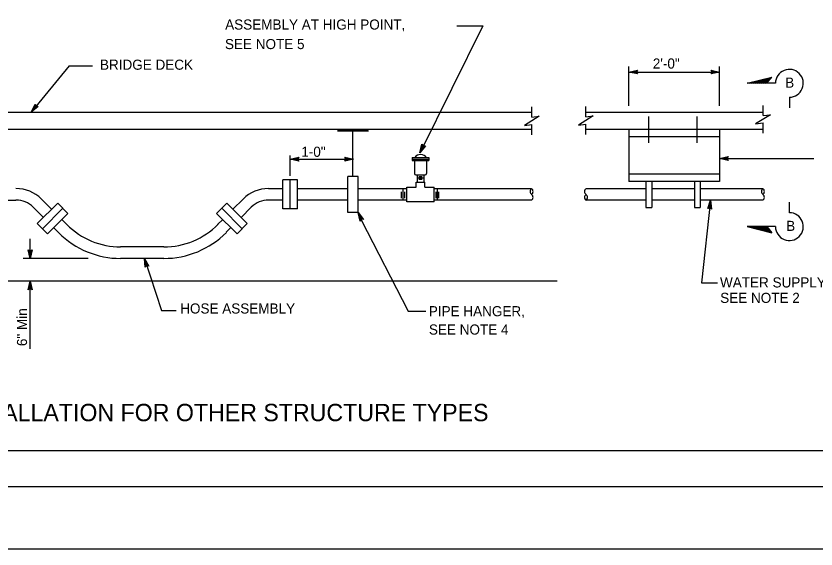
# Model space of a CAD drawing. Extents: x -894 to 866, y -472 to 714.
# Drawn here: x -524 to 30, y -472 to -103 of the extents above; entities that cross this region are included whole.
import ezdxf

# ---------------------------------------------------------------- set-up
doc = ezdxf.new("R2010")
doc.units = 0
for name, color, linetype in [('22 Misc Cnst Det', 7, 'Continuous'), ('56 Stage 3 Anno', 7, 'Continuous'), ('57 Undefined', 7, 'Continuous'), ('60 Nongeo Data', 7, 'Continuous'), ('border_PLOTTING-ELEMENTS', 7, 'Continuous'), ('border_rw_22x34_Cut_Lines', 7, 'Continuous'), ('border_SHEET', 7, 'Continuous')]:
    doc.layers.add(name, color=color, linetype=linetype)

msp = doc.modelspace()

# ---------------------------------------------------------------- linework, layer by layer
at = {"layer": '22 Misc Cnst Det'}
for p, q in [((-17.41, -150.06), (-0.35, -145.72)), ((-16.01, -150.06), (-0.72, -146.17)), ((-14.6, -150.06), (-1.08, -146.62)), ((-13.2, -150.06), (-1.45, -147.07)), ((-11.8, -150.06), (-1.81, -147.52)), ((-10.4, -150.06), (-2.18, -147.97)), ((-8.99, -150.06), (-2.54, -148.42)), ((-7.59, -150.06), (-2.91, -148.87)), ((-6.19, -150.06), (-3.27, -149.32)), ((-3.88, -150.06), (-0.35, -145.72)), ((2.13, -150.06), (-17.41, -150.06)), ((-4.78, -150.06), (-3.64, -149.77)), ((11.77, -159.71), (11.77, -167.04)), ((11.77, -239.62), (11.77, -232.29)), ((-17.41, -249.27), (-0.35, -253.61)), ((2.13, -249.27), (-17.41, -249.27)), ((-16, -249.27), (-0.72, -253.16)), ((-14.6, -249.27), (-1.08, -252.71)), ((-13.2, -249.27), (-1.45, -252.26)), ((-11.8, -249.27), (-1.81, -251.81)), ((-10.4, -249.27), (-2.18, -251.36)), ((-8.99, -249.27), (-2.54, -250.91)), ((-7.59, -249.27), (-2.91, -250.46)), ((-6.19, -249.27), (-3.27, -250.01)), ((-4.78, -249.27), (-3.64, -249.56)), ((-3.88, -249.27), (-0.35, -253.61))]:
    msp.add_line(p, q, dxfattribs=at)
for centre, start, end in [((11.77, -150.06), 269.9995, 180), ((11.77, -249.26), 180, 90.0005)]:
    msp.add_arc(centre, 9.64, start, end, dxfattribs=at)
at = {"layer": '56 Stage 3 Anno'}
for p, q in [((-200.68, -110.37), (-243.73, -197.06)), ((-218.59, -110.37), (-200.68, -110.37)), ((-487.4, -137.97), (-513.57, -170.01)), ((-487.4, -137.97), (-471.12, -137.97)), ((-99.56, -165.56), (-99.56, -138.54)), ((-36.56, -165.56), (-36.56, -138.54)), ((-99.56, -142.25), (-93.56, -140.92)), ((-99.56, -142.25), (-36.56, -142.25)), ((-93.56, -143.59), (-99.56, -142.25)), ((-99.56, -142.25), (-99.56, -142.25)), ((-93.78, -143.24), (-98.18, -142.25)), ((-98.17, -142.25), (-93.8, -141.28)), ((-96.8, -142.25), (-93.98, -141.63)), ((-94.01, -142.88), (-96.8, -142.25)), ((-95.42, -142.25), (-94.21, -141.99)), ((-94.19, -142.53), (-95.42, -142.25)), ((-93.56, -140.92), (-94.36, -142.25)), ((-94.36, -142.25), (-93.56, -143.59)), ((-93.56, -140.92), (-93.56, -140.92)), ((-93.56, -143.59), (-93.56, -143.59)), ((-41.76, -142.25), (-42.56, -140.91)), ((-42.56, -140.91), (-42.56, -140.91)), ((-42.56, -140.91), (-36.56, -142.25)), ((-36.56, -142.25), (-42.56, -143.58)), ((-42.56, -143.58), (-41.76, -142.25)), ((-42.56, -143.58), (-42.56, -143.58)), ((-42.35, -141.27), (-37.94, -142.25)), ((-37.95, -142.25), (-42.33, -143.22)), ((-39.33, -142.25), (-42.15, -142.88)), ((-42.11, -141.63), (-39.33, -142.25)), ((-41.94, -141.97), (-40.71, -142.25)), ((-40.71, -142.25), (-41.92, -142.52)), ((-36.56, -142.25), (-36.56, -142.25)), ((-513.57, -170.01), (-510.8, -164.52)), ((-508.73, -166.21), (-513.57, -170.01)), ((-512.69, -168.93), (-510.67, -164.93)), ((-509.15, -166.16), (-512.69, -168.94)), ((-511.82, -167.87), (-510.52, -165.29)), ((-509.57, -166.11), (-511.82, -167.87)), ((-510.94, -166.8), (-510.39, -165.7)), ((-509.95, -166.03), (-510.94, -166.8)), ((-510.8, -164.52), (-510.8, -164.52)), ((-510.8, -164.52), (-510.28, -165.98)), ((-510.28, -165.98), (-508.73, -166.21)), ((-508.73, -166.21), (-508.73, -166.21)), ((-513.57, -170.01), (-513.57, -170.01)), ((-244.33, -198.09), (-242.86, -192.12)), ((-240.47, -193.3), (-244.33, -198.09)), ((-243.72, -196.84), (-242.65, -192.49)), ((-240.89, -193.34), (-243.72, -196.85)), ((-243.1, -195.61), (-242.41, -192.8)), ((-241.31, -193.39), (-243.1, -195.61)), ((-242.86, -192.12), (-242.86, -192.12)), ((-242.86, -192.12), (-242.03, -193.42)), ((-242.49, -194.37), (-242.2, -193.17)), ((-241.7, -193.39), (-242.49, -194.37)), ((-242.03, -193.42), (-240.47, -193.3)), ((-240.47, -193.3), (-240.47, -193.3)), ((-244.33, -198.09), (-244.33, -198.09)), ((-334.18, -214.16), (-334.18, -200.15)), ((-334.18, -202.6), (-328.18, -201.27)), ((-334.18, -202.6), (-290.21, -202.6)), ((-328.18, -203.94), (-334.18, -202.6)), ((-334.18, -202.6), (-334.18, -202.6)), ((-328.39, -203.58), (-332.8, -202.6)), ((-332.79, -202.6), (-328.41, -201.63)), ((-331.42, -202.6), (-328.59, -201.98)), ((-328.63, -203.23), (-331.42, -202.6)), ((-330.03, -202.6), (-328.83, -202.34)), ((-328.8, -202.88), (-330.03, -202.6)), ((-328.18, -201.27), (-328.98, -202.6)), ((-328.98, -202.6), (-328.18, -203.94)), ((-328.18, -201.27), (-328.18, -201.27)), ((-328.18, -203.94), (-328.18, -203.94)), ((-295.41, -202.6), (-296.21, -201.26)), ((-296.21, -201.26), (-296.21, -201.26)), ((-296.21, -201.26), (-290.21, -202.6)), ((-290.21, -202.6), (-296.21, -203.93)), ((-296.21, -203.93), (-295.41, -202.6)), ((-296.21, -203.93), (-296.21, -203.93)), ((-295.99, -201.62), (-291.59, -202.6)), ((-291.6, -202.6), (-295.98, -203.57)), ((-292.97, -202.6), (-295.8, -203.22)), ((-295.76, -201.98), (-292.97, -202.6)), ((-295.58, -202.32), (-294.36, -202.6)), ((-294.36, -202.6), (-295.56, -202.87)), ((-290.21, -202.6), (-290.21, -202.6)), ((-36.66, -202.12), (-30.66, -200.79)), ((-30.66, -203.46), (-36.66, -202.12)), ((-36.66, -202.12), (-36.66, -202.12)), ((-36.56, -202.12), (28.76, -202.12)), ((-30.88, -203.11), (-35.28, -202.13)), ((-35.27, -202.12), (-30.9, -201.15)), ((-33.9, -202.13), (-31.08, -201.5)), ((-31.11, -202.75), (-33.9, -202.13)), ((-32.52, -202.13), (-31.31, -201.86)), ((-31.29, -202.4), (-32.52, -202.13)), ((-30.66, -200.79), (-31.46, -202.12)), ((-31.46, -202.12), (-30.66, -203.46)), ((-30.66, -200.79), (-30.66, -200.79)), ((-30.66, -203.46), (-30.66, -203.46)), ((-42.81, -231.01), (-49.16, -288.21)), ((-44.79, -236.83), (-42.81, -231.01)), ((-44.41, -236.65), (-42.96, -232.38)), ((-42.95, -232.39), (-42.46, -236.85)), ((-42.81, -231.01), (-42.81, -231.01)), ((-42.81, -231.01), (-42.13, -237.12)), ((-43.37, -236.18), (-44.79, -236.83)), ((-44.79, -236.83), (-44.79, -236.83)), ((-44.03, -236.46), (-43.11, -233.76)), ((-43.66, -236.32), (-43.26, -235.13)), ((-42.13, -237.12), (-43.37, -236.18)), ((-43.26, -235.13), (-43.12, -236.36)), ((-43.11, -233.76), (-42.79, -236.63)), ((-42.13, -237.12), (-42.13, -237.12)), ((-285.64, -245.47), (-287.18, -239.51)), ((-287.18, -239.51), (-287.18, -239.51)), ((-287.18, -239.51), (-283.27, -244.25)), ((-285.43, -245.11), (-286.55, -240.74)), ((-286.54, -240.75), (-283.69, -244.21)), ((-285.21, -244.74), (-285.92, -241.97)), ((-285.92, -241.97), (-284.08, -244.21)), ((-284.98, -244.42), (-285.3, -243.2)), ((-285.3, -243.2), (-284.51, -244.16)), ((-284.82, -244.14), (-285.64, -245.47)), ((-285.64, -245.47), (-285.64, -245.47)), ((-284.98, -244.67), (-252.39, -307.7)), ((-283.27, -244.25), (-284.82, -244.14)), ((-283.27, -244.25), (-283.27, -244.25)), ((-514.31, -271.3), (-514.31, -257.63)), ((-514.31, -271.3), (-515.64, -265.3)), ((-515.64, -265.3), (-515.64, -265.3)), ((-515.64, -265.3), (-514.31, -266.1)), ((-514.31, -269.91), (-515.28, -265.53)), ((-514.31, -268.54), (-514.93, -265.71)), ((-514.31, -267.15), (-514.57, -265.94)), ((-514.31, -266.1), (-512.97, -265.3)), ((-512.97, -265.3), (-514.31, -271.3)), ((-513.33, -265.51), (-514.31, -269.92)), ((-513.68, -265.75), (-514.31, -268.54)), ((-514.03, -265.92), (-514.31, -267.15)), ((-512.97, -265.3), (-512.97, -265.3)), ((-474.06, -271.3), (-519.29, -271.3)), ((-514.31, -271.3), (-514.31, -271.3)), ((-435.14, -271.3), (-423.46, -307.38)), ((-434.61, -277.42), (-435.14, -271.3)), ((-435.14, -271.3), (-435.14, -271.3)), ((-435.14, -271.3), (-432.06, -276.61)), ((-434.33, -277.11), (-434.73, -272.61)), ((-434.72, -272.62), (-432.47, -276.5)), ((-433.57, -276.25), (-434.61, -277.42)), ((-434.06, -276.78), (-434.31, -273.93)), ((-434.31, -273.93), (-432.86, -276.44)), ((-433.78, -276.5), (-433.89, -275.25)), ((-433.89, -275.25), (-433.27, -276.32)), ((-432.06, -276.61), (-433.57, -276.25)), ((-432.06, -276.61), (-432.06, -276.61)), ((-434.61, -277.42), (-434.61, -277.42)), ((-515.65, -293.01), (-514.31, -287.01)), ((-514.31, -333.86), (-514.31, -287.01)), ((-514.31, -287.01), (-514.31, -287.01)), ((-514.31, -287.01), (-512.98, -293.01)), ((-49.16, -288.21), (-38.15, -288.21)), ((-514.31, -292.21), (-515.65, -293.01)), ((-515.65, -293.01), (-515.65, -293.01)), ((-515.29, -292.79), (-514.31, -288.39)), ((-514.93, -292.56), (-514.31, -289.77)), ((-514.59, -292.39), (-514.31, -291.16)), ((-514.31, -288.4), (-513.34, -292.78)), ((-514.31, -289.77), (-513.69, -292.6)), ((-514.31, -291.16), (-514.04, -292.36)), ((-512.98, -293.01), (-514.31, -292.21)), ((-512.98, -293.01), (-512.98, -293.01)), ((-423.46, -307.38), (-413.29, -307.38)), ((-252.39, -307.7), (-240.16, -307.7))]:
    msp.add_line(p, q, dxfattribs=at)
at = {"layer": '60 Nongeo Data'}
for p, q in [((-129.35, -173.26), (-129.35, -166.22)), ((-6.52, -172.42), (-6.52, -165.38)), ((-596.15, -170.01), (-166.86, -170.01)), ((-166.68, -173.5), (-166.68, -166.46)), ((-129.35, -170.01), (-6.56, -170.01)), ((-85.55, -191.3), (-85.55, -172.96)), ((-52.04, -191.33), (-52.05, -173.1)), ((-166.86, -182.01), (-596.15, -182.01)), ((-301.4, -182.6), (-280.09, -182.6)), ((-290.68, -214.51), (-290.68, -182.6)), ((-166.68, -185.66), (-166.68, -178.62)), ((-129.35, -185.42), (-129.35, -178.38)), ((-55.71, -182.01), (-129.35, -182.01)), ((-99.56, -182.01), (-99.56, -218.01)), ((-6.56, -182.01), (-55.71, -182.01)), ((-36.56, -182.01), (-36.56, -218.01)), ((-6.52, -184.58), (-6.52, -177.54)), ((-301.32, -183.04), (-280.01, -183.04)), ((-36.56, -187.01), (-99.56, -187.01)), ((-249.59, -201.51), (-238.05, -201.51)), ((-249.59, -201.51), (-249.59, -203.51)), ((-249.59, -202.51), (-238.05, -202.51)), ((-249.59, -203.51), (-238.05, -203.51)), ((-248.04, -203.51), (-248.04, -212.51)), ((-239.68, -203.51), (-239.68, -212.51)), ((-238.05, -201.51), (-238.05, -203.51)), ((-294.18, -239.51), (-294.18, -214.51)), ((-287.18, -214.51), (-294.18, -214.51)), ((-287.18, -239.51), (-287.18, -214.51)), ((-247.07, -213.51), (-240.7, -213.51)), ((-246.19, -215.51), (-241.44, -215.51)), ((-246.15, -213.51), (-246.15, -218.51)), ((-245.02, -214.51), (-242.61, -214.51)), ((-241.45, -213.51), (-241.45, -218.51)), ((-36.56, -213.01), (-99.56, -213.01)), ((-339.18, -236.91), (-339.18, -216.91)), ((-329.18, -216.91), (-339.18, -216.91)), ((-334.18, -236.91), (-334.18, -216.91)), ((-329.18, -236.91), (-329.18, -216.91)), ((-246.85, -218.51), (-240.85, -218.51)), ((-246.85, -222.01), (-246.85, -218.51)), ((-245.02, -216.51), (-242.61, -216.51)), ((-240.85, -222.01), (-240.85, -218.51)), ((-36.56, -218.01), (-99.56, -218.01)), ((-87.61, -218.01), (-87.61, -235.95)), ((-83.61, -218.01), (-83.62, -235.95)), ((-54.11, -218.01), (-54.11, -235.96)), ((-50.11, -218.01), (-50.11, -235.96)), ((-339.18, -223.01), (-349.18, -223.01)), ((-294.18, -223.01), (-329.18, -223.01)), ((-253.35, -223.01), (-287.18, -223.01)), ((-257.13, -229.48), (-257.13, -225.14)), ((-255.95, -231.01), (-255.95, -223.01)), ((-254.72, -229.48), (-254.72, -225.14)), ((-253.35, -232.01), (-253.35, -222.01)), ((-253.35, -222.01), (-246.85, -222.01)), ((-240.85, -222.01), (-234.35, -222.01)), ((-234.35, -232.01), (-234.35, -222.01)), ((-166.86, -223.01), (-234.35, -223.01)), ((-233.08, -229.48), (-233.08, -225.14)), ((-232.09, -231.01), (-232.09, -223.01)), ((-231.1, -229.48), (-231.1, -225.14)), ((-87.61, -223.01), (-129.17, -223.01)), ((-54.11, -223.01), (-83.61, -223.01)), ((-6.56, -223.01), (-50.11, -223.01)), ((-534.18, -231.01), (-524.18, -231.01)), ((-499.53, -237.26), (-506.6, -230.19)), ((-373.83, -237.26), (-366.76, -230.19)), ((-339.18, -231.01), (-349.18, -231.01)), ((-294.18, -231.01), (-329.18, -231.01)), ((-253.35, -231.01), (-287.18, -231.01)), ((-234.35, -232.01), (-253.35, -232.01)), ((-166.86, -231.01), (-234.35, -231.01)), ((-87.61, -231.01), (-129.17, -231.01)), ((-54.11, -231.01), (-83.62, -231.01)), ((-6.56, -231.01), (-50.11, -231.01)), ((-512.26, -235.85), (-505.19, -242.92)), ((-509.43, -247.16), (-495.29, -233.02)), ((-505.89, -250.7), (-491.75, -236.56)), ((-495.29, -233.02), (-488.22, -240.09)), ((-378.07, -233.02), (-385.14, -240.09)), ((-367.46, -250.7), (-381.6, -236.56)), ((-363.93, -247.16), (-378.07, -233.02)), ((-361.1, -235.85), (-368.17, -242.92)), ((-329.18, -236.91), (-339.18, -236.91)), ((-87.61, -235.95), (-83.62, -235.95)), ((-54.11, -235.96), (-50.11, -235.96)), ((-502.36, -254.23), (-488.22, -240.09)), ((-371, -254.23), (-385.14, -240.09)), ((-287.18, -239.51), (-294.18, -239.51)), ((-509.43, -247.16), (-502.36, -254.23)), ((-488.92, -247.87), (-492.46, -244.34)), ((-384.43, -247.87), (-380.9, -244.34)), ((-363.93, -247.16), (-371, -254.23)), ((-498.12, -249.99), (-494.58, -253.53)), ((-375.24, -249.99), (-378.47, -253.22)), ((-421.68, -263.3), (-451.68, -263.3)), ((-421.68, -271.3), (-451.68, -271.3)), ((-149.15, -287.01), (-596.15, -287.01))]:
    msp.add_line(p, q, dxfattribs=at)
for points in [[(-6.52, -172.42), (-1.4, -171.78), (-11.64, -178.18), (-6.52, -177.54)], [(-166.68, -173.5), (-161.57, -172.86), (-171.81, -179.26), (-166.68, -178.62)], [(-129.35, -173.26), (-124.23, -172.62), (-134.47, -179.02), (-129.35, -178.38)]]:
    msp.add_lwpolyline(points, dxfattribs=at)
for centre, radius, start, end in [((-243.77, -204.35), 4.98, 33.1011, 145.25), ((-247.06, -212.51), 1, 180, 270), ((-240.68, -212.52), 1, 270, 0), ((-524.18, -247.77), 24.86, 45.0003, 90.0005), ((-349.18, -247.77), 24.86, 89.9995, 134.9997), ((-165.35, -225.01), 2.5, 126.8699, 233.1301), ((-168.35, -225.01), 2.5, 306.8699, 53.1301), ((-168.35, -229.01), 2.5, 306.8699, 53.1301), ((-127.68, -225.02), 2.5, 126.8699, 233.1301), ((-127.68, -229.02), 2.5, 126.8699, 233.1301), ((-130.68, -229.02), 2.5, 306.8699, 53.1301), ((-5.06, -225.01), 2.5, 126.8699, 233.1301), ((-8.06, -225.01), 2.5, 306.8699, 53.1301), ((-8.06, -229.01), 2.5, 306.8699, 53.1301), ((-524.18, -247.77), 16.86, 45.0005, 90.0003), ((-349.18, -247.77), 16.86, 89.9997, 134.9995), ((-451.68, -210.63), 52.67, 225.0002, 270), ((-421.78, -209.91), 53.39, 270, 314.9998), ((-451.68, -210.63), 60.67, 225.0002, 270), ((-421.78, -209.91), 61.39, 270, 314.9998)]:
    msp.add_arc(centre, radius, start, end, dxfattribs=at)
at = {"layer": 'border_PLOTTING-ELEMENTS'}
for points in [[(-894.04, -472.44), (865.96, -472.44), (865.96, 713.56), (-894.04, 713.56)], [(-864.04, 670.56), (835.96, 670.56), (835.96, -429.44), (-864.04, -429.44)]]:
    msp.add_lwpolyline(points, close=True, dxfattribs=at)
at = {"layer": 'border_rw_22x34_Cut_Lines'}
msp.add_lwpolyline([(-864.04, 670.56), (835.96, 670.56), (835.96, -429.44), (-864.04, -429.44)], close=True, dxfattribs=at)
at = {"layer": 'border_SHEET'}
msp.add_line((810.96, -404.44), (-814.04, -404.44), dxfattribs=at)

# ---------------------------------------------------------------- texts
at = {"layer": '57 Undefined'}
for s, height, p in [('ASSEMBLY AT HIGH POINT,', 7, (-379.23, -112.87)), ('SEE NOTE 5', 7, (-379.37, -126.39)), ('2\'-0"', 7, (-82.89, -139.87)), ('BRIDGE DECK', 7, (-465.98, -140.68)), ('B', 7, (8.86, -153.08)), ('1-0"', 7, (-326.48, -200.95)), ('B', 7, (9.54, -252.26)), ('WATER SUPPLY LINE,', 7, (-36.32, -291.41)), ('SEE NOTE 2', 7, (-36.19, -302.09)), ('HOSE ASSEMBLY', 7, (-410.39, -309.44)), ('PIPE HANGER,', 7, (-238.09, -311.32)), ('SEE NOTE 4', 7, (-238.03, -324.02)), ('INSTALLATION FOR OTHER STRUCTURE TYPES', 12, (-570.31, -383.97))]:
    msp.add_text(s, height=height, dxfattribs=at).set_placement(p)
msp.add_text('6" Min', height=7, rotation=90, dxfattribs=at).set_placement((-516.52, -332))

doc.saveas('drawing.dxf')
